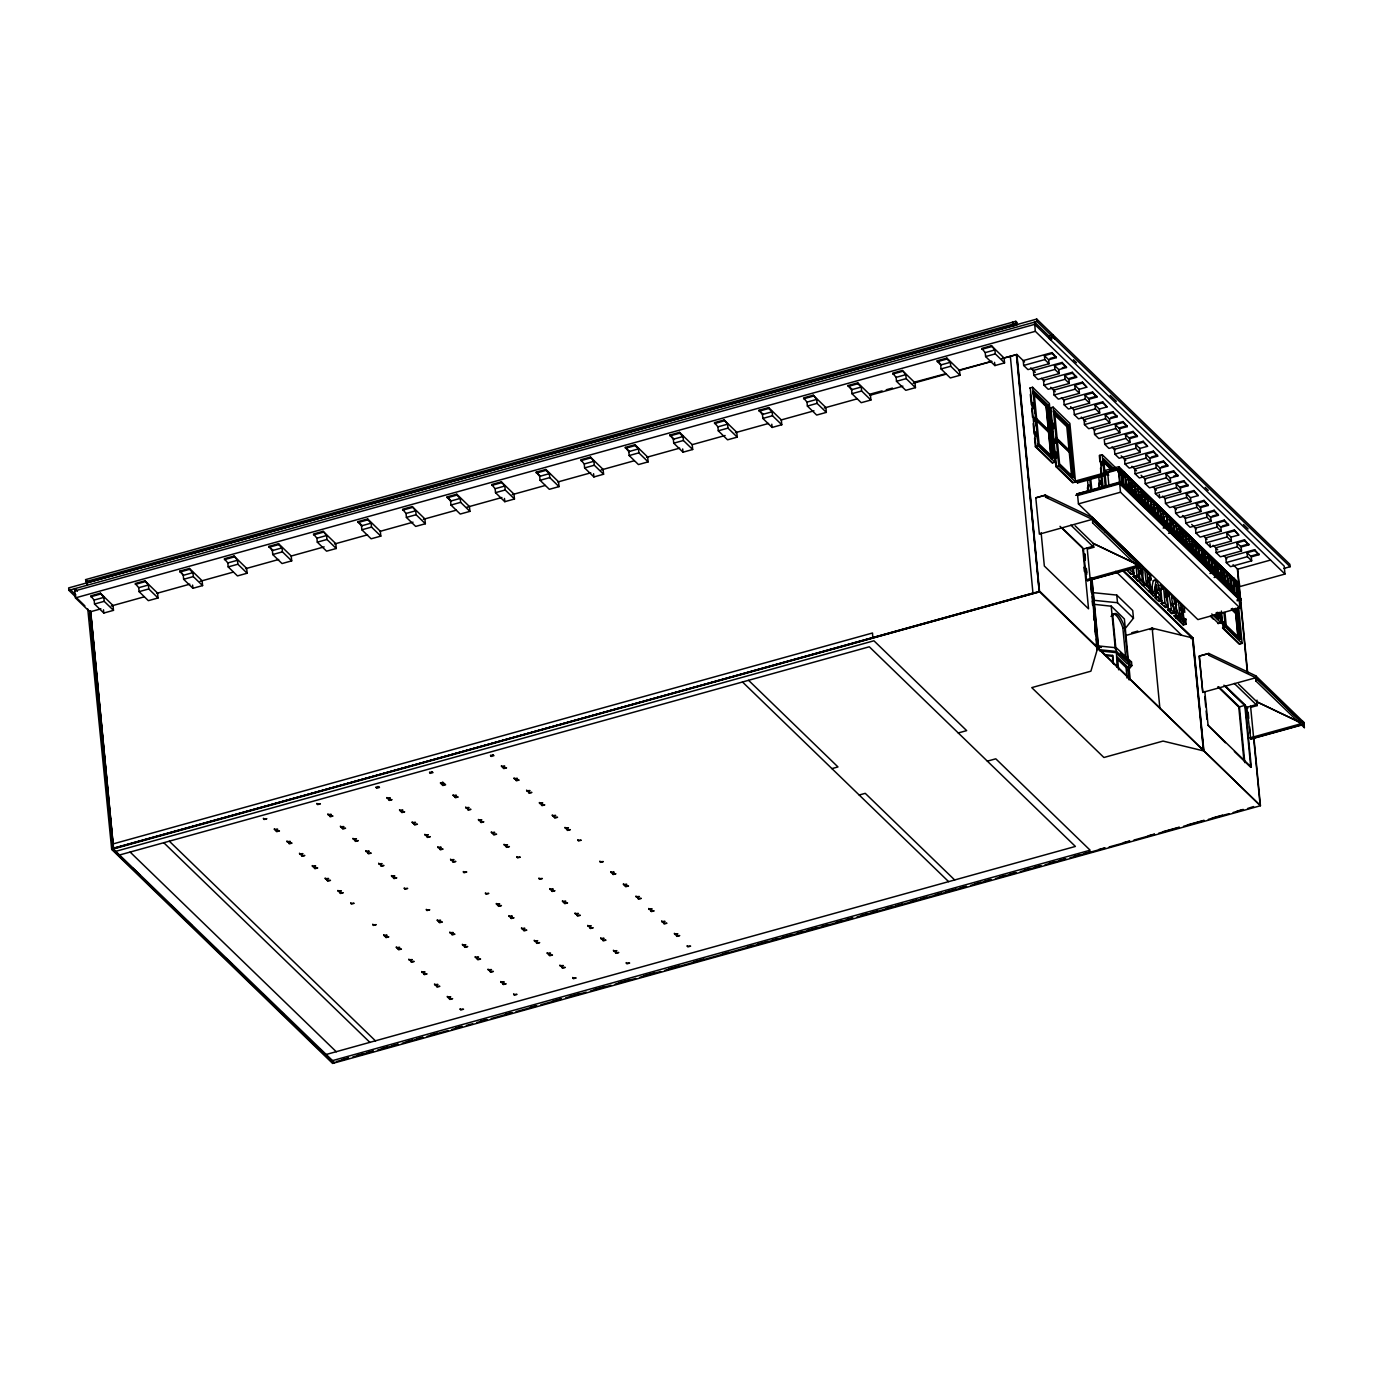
<?xml version="1.0" encoding="UTF-8"?>
<svg xmlns="http://www.w3.org/2000/svg" width="1373" height="1373" viewBox="0 0 1373 1373"><rect width="100%" height="100%" fill="white"/><g stroke="black" fill="none" stroke-linecap="round" stroke-linejoin="round"><path stroke-width="1.5" d="M1164.922 594.269L1165.763 597.101L1168.577 596.328L1168.148 591.866L1160.923 584.881L1158.125 585.653L1158.778 590.339L1161.575 589.549L1162.142 587.266L1163.652 588.382L1164.956 602.558L1161.198 603.588L1165.402 607.655L1168.217 606.883L1163.978 602.352M1149.167 588.107L1152.273 586.683L1152.41 591.574L1149.613 592.347L1142.885 585.43M1152.05 586.477C1151.02 593.222 1145.425 582.049 1147.777 579.904L1150.076 585.602L1147.262 586.374M1186.1 624.2L1176.507 614.898L1173.692 615.688L1183.303 624.99L1186.1 624.2L1185.74 619.103L1182.942 619.875L1182.719 621.42M1185.74 619.103C1184.71 625.848 1179.115 614.692 1181.466 612.53L1183.766 618.228L1180.952 619.017M1171.838 605.012L1171.873 603.125M1152.273 590.682L1152.719 594.835M1157.559 597.066C1164.922 611.483 1158.314 580.933 1156.169 579.955L1153.251 580.642L1150.608 593.325L1153.269 595.899L1156.083 595.127L1155.071 589.892L1157.92 592.638C1163.48 600.688 1148.446 593.651 1159.138 601.58L1161.936 600.79L1158.005 596.586M1105.093 531.952C1108.68 532.793 1099.327 525.258 1102.708 529.103M1127.405 490.418L1128.452 486.746L1125.757 482.833L1127.439 485.75L1126.392 489.44L1125.122 476.225L1122.702 476.912M1130.597 493.508L1131.644 489.818L1128.932 485.922L1130.614 488.839L1129.567 492.512L1128.297 479.314L1125.877 479.984M1136.947 499.669L1138.011 495.979L1135.299 492.083L1136.981 495.001L1135.934 498.674L1134.664 485.476L1132.244 486.145L1132.605 489.921M1140.139 502.758L1141.186 499.068L1138.492 495.155L1140.174 498.09L1139.127 501.763L1137.839 488.565L1135.42 489.234L1135.797 493.01M1146.506 508.92L1147.553 505.23L1144.842 501.334L1146.541 504.251L1145.477 507.924L1144.207 494.726L1141.787 495.396L1142.336 501.059M1149.682 511.992L1150.728 508.319L1148.034 504.406L1149.716 507.341L1148.669 511.013L1147.399 497.815L1144.979 498.485L1145.339 502.261M1152.874 515.081L1153.921 511.408L1151.209 507.495L1152.908 510.413L1151.844 514.103L1150.574 500.888L1148.154 501.574M1159.241 521.242L1160.288 517.57L1157.576 513.656L1159.275 516.574L1158.211 520.264L1156.941 507.066L1154.521 507.735L1154.882 511.511M1162.416 524.332L1163.463 520.659L1160.769 516.746L1162.45 519.663L1161.404 523.336L1160.134 510.138L1157.714 510.825L1158.726 511.803M1163.171 528.09C1167.925 528.107 1167.445 521.397 1163.944 519.835C1169.144 527.455 1161.541 530.544 1163.309 513.227L1160.889 513.897L1161.249 517.672M1168.783 530.493L1169.83 526.82L1167.136 522.907L1168.818 525.825L1167.771 529.515L1166.501 516.317L1164.064 516.986L1164.441 520.762M1168.526 533.273L1170.946 532.587L1171.821 530.905L1170.311 525.996L1172.92 529.257L1171.958 533.582M1175.151 536.654L1176.198 532.981L1173.486 529.068L1175.185 532.003L1174.138 535.676L1172.851 522.478L1170.431 523.147L1170.98 528.811M1178.326 539.743L1179.39 536.071L1176.678 532.158L1178.36 535.075L1177.313 538.765L1176.043 525.567L1173.623 526.237L1173.984 529.995M1187.885 548.994L1188.932 545.321L1186.221 541.408L1187.92 544.326L1186.856 548.016L1185.585 534.801L1183.166 535.487L1183.715 541.134M1191.06 552.083L1192.107 548.393L1189.413 544.497L1191.095 547.415L1190.048 551.088L1188.778 537.89L1186.358 538.559M1197.428 558.245L1198.475 554.555L1195.78 550.659L1197.462 553.576L1196.415 557.249L1195.145 544.051L1192.725 544.721L1193.257 550.384M1200.603 561.334L1201.667 557.644L1198.955 553.748L1200.637 556.666L1199.59 560.338L1198.32 547.141L1195.9 547.81M1206.97 567.495L1208.034 563.805L1205.322 559.909L1207.004 562.827L1205.957 566.5L1204.687 553.302L1202.267 553.971L1202.628 557.747M1210.162 570.567L1211.209 566.895L1208.497 562.981L1210.197 565.916L1209.132 569.589L1207.862 556.391L1205.443 557.06L1206.472 558.039L1208.892 557.369L1209.527 563.977M1209.905 573.348C1215.946 574.635 1211.673 564.234 1212.702 567.066C1216.375 568.302 1212.788 577.793 1213.028 570.361M1226.072 585.996L1227.119 582.306L1224.424 578.411L1226.106 581.328L1225.059 585.001L1223.789 571.803L1221.369 572.472L1221.901 578.136M1229.247 589.068L1230.311 585.396L1227.599 581.483L1229.281 584.4L1228.234 588.09L1226.964 574.892L1224.544 575.562L1224.905 579.337M1232.439 592.158L1233.486 588.468L1230.792 584.572L1232.473 587.49L1231.427 591.162L1230.157 577.964L1227.719 578.634M1125.74 627.89L1133.463 618.193L1132.725 610.539L1116.764 595.075L1092.513 592.587M1112.611 662.575L1112.645 655.419L1104.132 654.543M1117.107 667.364L1116.215 647.764L1098.314 645.928M1127.954 670.505L1131.85 665.63L1131.489 661.94L1116.215 647.764L1115.322 648.88L1111.203 606.077L1124.384 618.966L1130.271 680.116M1138.886 581.105C1140.809 580.693 1143.606 580.247 1141.186 573.519L1138.354 570.756L1140.259 579.784L1137.445 580.573L1133.24 576.506L1136.93 575.716L1136.209 566.774M1150.076 629.692L1152.17 628.148L1193.017 638.033L1203.898 750.962L1163.051 741.077L1103.909 757.501L1031.758 687.616L1090.9 671.191L1097.679 648.09L1091.089 579.612M1192.073 637.793L1191.026 638.582L1193.017 638.033L1123.749 570.945M1203.417 750.465L1192.468 638.188L1123.32 571.202M111.694 849.441L1039.584 591.797L1260.448 805.745L332.609 1063.423L111.694 849.441L87.769 608.977M89.64 610.642L113.324 848.977L334.171 1062.17L332.609 1063.423M1033.165 593.067L113.53 848.463L90.584 611.74M1017.256 322.706L1015.814 321.299L85.504 579.646L87.134 583.096L86.945 581.122M85.692 581.689L1016.003 323.324L1017.462 324.732L87.615 582.667M1283.909 568.439L1290.105 566.723L1289.882 564.32L1036.752 319.068L68.65 587.919L68.873 590.321L84.903 605.905M68.873 590.321L1036.975 321.471L1055.03 339.011M74.794 590.922L1034.676 324.354L1050.911 340.161M77.403 591.3L74.554 588.536L75.446 597.89L1035.345 331.322L1284.956 574.051L1239.544 586.666M100.349 593.187L90.669 595.882L94.153 600.07L94.531 604.017L103.799 613.044L113.478 610.35L113.015 605.51L100.349 593.187L103.833 597.392L104.211 601.34L113.478 610.35M144.903 580.813L135.223 583.508L138.707 587.695L139.085 591.643L148.353 600.67L158.032 597.976L157.569 593.136L144.903 580.813L148.387 585.018L148.765 588.966L158.032 597.976M179.777 571.134L189.457 568.439L202.123 580.762L202.586 585.602L192.907 588.296L183.639 579.286L183.261 575.321L179.777 571.134L182.592 573.863M234.011 556.065L224.331 558.76L227.815 562.947L228.193 566.912L237.46 575.922L247.14 573.227L246.677 568.388L234.011 556.065L237.495 560.27L237.872 564.217L247.14 573.227M268.885 546.385L278.565 543.691L291.23 556.014L291.694 560.87L282.014 563.548L272.746 554.538L272.369 550.573L268.885 546.385L273.107 550.487M323.118 531.317L313.439 534.011L316.923 538.199L317.3 542.163L326.568 551.174L336.248 548.496L335.784 543.639L323.118 531.317L326.602 535.521L326.98 539.469L336.248 548.496M357.993 521.637L367.672 518.943L380.338 531.265L380.802 536.122L371.122 538.8L361.854 529.789L361.477 525.842L357.993 521.637L362.215 525.739M412.226 506.586L402.546 509.263L406.03 513.468L406.408 517.415L415.676 526.425L425.355 523.748L424.892 518.891L412.226 506.586L415.71 510.773L416.088 514.721L425.355 523.748M447.1 496.889L456.78 494.211L469.446 506.517L469.909 511.374L460.23 514.051L450.962 505.041L450.584 501.094L447.1 496.889L451.322 500.991M501.334 481.837L491.654 484.515L495.138 488.719L495.516 492.667L504.783 501.694L514.463 499L514 494.143L501.334 481.837L504.818 486.025L505.195 489.972L514.463 499M536.208 472.14L545.888 469.463L558.554 481.769L559.017 486.626L549.337 489.32L540.07 480.293L539.692 476.345L536.208 472.14L540.43 476.259M590.441 457.089L580.762 459.766L584.246 463.971L584.623 467.918L593.891 476.946L603.571 474.251L603.107 469.412L590.441 457.089L593.925 461.277L594.303 465.241L603.571 474.251M625.316 447.392L634.995 444.715L647.661 457.037L648.125 461.877L638.445 464.572L629.177 455.544L628.8 451.597L625.316 447.392L629.538 451.511M669.87 435.035L679.549 432.341L692.215 444.663L692.679 449.503L682.999 452.198L673.731 443.17L673.354 439.223L669.87 435.035L674.092 439.137M724.103 419.966L714.423 422.661L717.907 426.849L718.285 430.796L727.553 439.823L737.232 437.129L736.769 432.289L724.103 419.966L727.587 424.171L727.965 428.119L737.232 437.129M758.977 410.287L768.657 407.592L781.323 419.915L781.786 424.755L772.107 427.449L762.839 418.422L762.461 414.474L758.977 410.287L763.199 414.389M813.211 395.218L803.531 397.913L807.015 402.1L807.393 406.065L816.66 415.075L826.34 412.381L825.877 407.541L813.211 395.218L816.695 399.423L817.072 403.37L826.34 412.381M848.085 385.538L857.765 382.844L870.431 395.167L870.894 400.024L861.214 402.701L851.947 393.691L851.569 389.726L848.085 385.538L852.307 389.64M902.318 370.47L892.639 373.164L896.123 377.352L896.5 381.316L905.768 390.327L915.448 387.649L914.984 382.792L902.318 370.47L905.802 374.675L906.18 378.622L915.448 387.649M937.193 360.79L946.872 358.096L959.538 370.418L960.002 375.275L950.322 377.953L941.054 368.942L940.677 364.978L937.193 360.79L941.415 364.892M991.426 345.721L981.746 348.416L985.23 352.621L985.608 356.568L994.876 365.578L1004.555 362.901L1004.092 358.044L991.426 345.721L994.91 349.926L995.288 353.874L1004.555 362.901M90.755 596.774L100.435 594.08M135.309 584.4L144.989 581.706M179.863 572.026L189.543 569.332L192.941 572.644L193.318 576.591L202.586 585.602M224.417 559.652L234.097 556.957M268.971 547.278L278.65 544.6L282.049 547.896L282.426 551.843L291.694 560.87M313.525 534.904L323.204 532.226M358.078 522.529L367.758 519.852L371.156 523.147L371.534 527.095L380.802 536.122M402.632 510.155L412.312 507.478M447.186 497.781L456.866 495.104L460.264 498.399L460.641 502.346L469.909 511.374M491.74 485.407L501.42 482.73M536.294 473.05L545.973 470.355L549.372 473.651L549.749 477.615L559.017 486.626M580.848 460.676L590.527 457.981M625.401 448.302L635.081 445.607L638.479 448.902L638.857 452.867L648.125 461.877M669.955 435.928L679.635 433.233L683.033 436.528L683.411 440.493L692.679 449.503M714.509 423.553L724.189 420.859M759.063 411.179L768.743 408.485L772.141 411.797L772.518 415.744L781.786 424.755M803.617 398.805L813.297 396.111M848.171 386.431L857.85 383.736L861.249 387.049L861.626 390.996L870.894 400.024M892.725 374.057L902.404 371.379M937.278 361.683L946.958 359.005L950.356 362.3L950.734 366.248L960.002 375.275M981.832 349.308L991.512 346.631M94.153 600.07L103.833 597.392M138.707 587.695L148.387 585.018M183.261 575.321L192.941 572.644M227.815 562.947L237.495 560.27M272.369 550.573L282.049 547.896M316.923 538.199L326.602 535.521M361.477 525.842L371.156 523.147M406.03 513.468L415.71 510.773M450.584 501.094L460.264 498.399M495.138 488.719L504.818 486.025M539.692 476.345L549.372 473.651M584.246 463.971L593.925 461.277M628.8 451.597L638.479 448.902M673.354 439.223L683.033 436.528M717.907 426.849L727.587 424.171M762.461 414.474L772.141 411.797M807.015 402.1L816.695 399.423M851.569 389.726L861.249 387.049M896.123 377.352L905.802 374.675M940.677 364.978L950.356 362.3M985.23 352.621L994.91 349.926M1035.345 331.322L1034.453 321.969L1048.886 336.007L1052.988 334.858M1053.211 337.26L1049.109 338.41L1048.886 336.007L1051.941 338.977M94.531 604.017L104.211 601.34M139.085 591.643L148.765 588.966M183.639 579.286L193.318 576.591M228.193 566.912L237.872 564.217M272.746 554.538L282.426 551.843M317.3 542.163L326.98 539.469M361.854 529.789L371.534 527.095M406.408 517.415L416.088 514.721M450.962 505.041L460.641 502.346M495.516 492.667L505.195 489.972M540.07 480.293L549.749 477.615M584.623 467.918L594.303 465.241M629.177 455.544L638.857 452.867M673.731 443.17L683.411 440.493M718.285 430.796L727.965 428.119M762.839 418.422L772.518 415.744M807.393 406.065L817.072 403.37M851.947 393.691L861.626 390.996M896.5 381.316L906.18 378.622M941.054 368.942L950.734 366.248M985.608 356.568L995.288 353.874M100.915 608.857L89.897 611.929L75.446 597.89M111.247 605.991L144.319 596.809M156.728 593.359L189.8 584.177M200.132 581.311L233.204 572.129M245.595 568.679L278.668 559.498M291.076 556.065L324.148 546.883M334.48 544L367.552 534.818M379.943 531.385L413.016 522.186M423.347 519.32L456.42 510.138M466.751 507.272L501.9 497.507M512.232 494.64L545.304 485.458M557.695 482.009L590.768 472.827M601.099 469.961L634.172 460.779M646.58 457.329L679.652 448.147M692.043 444.698L725.116 435.516M735.447 432.649L768.52 423.468M780.928 420.018L813.983 410.836M824.332 407.97L857.387 398.788M869.796 395.338L902.868 386.156M913.199 383.29L946.272 374.108M958.663 370.659L991.735 361.477M1002.084 358.61L1016.93 354.491L1024.584 361.94M1056.369 357.632L1052.044 352.604L1023.211 360.601L1023.674 365.458L1027.931 369.594L1049.041 363.725L1048.663 359.777L1044.407 355.641L1052.13 353.496L1056.369 357.632L1048.663 359.777M1023.674 365.458L1044.784 359.589L1049.041 363.725M1050.122 358.456L1056.283 356.74M1066.512 367.483L1062.17 362.455L1033.354 370.453L1033.818 375.31L1038.057 379.446L1059.167 373.576L1058.789 369.629L1054.533 365.493L1062.256 363.347L1066.512 367.483L1058.789 369.629M1033.818 375.31L1054.91 369.44L1059.167 373.576M1062.307 367.741L1066.426 366.591M1076.638 377.335L1072.296 372.306L1043.48 380.304L1043.943 385.161L1048.2 389.297L1069.292 383.445L1068.915 379.48L1064.659 375.344L1072.382 373.199L1076.638 377.335L1068.915 379.48M1029.733 388.078L1032.616 387.272L1049.367 403.508L1055.013 462.152L1052.13 462.941L1035.379 446.723L1034.573 438.33M1043.943 385.161L1065.036 379.308L1069.292 383.445M1068.314 378.725L1076.552 376.442M1033.989 391.322L1039.069 443.96L1053.64 458.084L1048.577 405.447L1033.989 391.322L1032.719 391.683L1047.307 405.807L1052.37 458.445L1040.717 447.135M1086.764 387.186L1082.439 382.157L1053.606 390.172L1054.069 395.012L1058.326 399.148L1079.418 393.296L1079.041 389.331L1074.802 385.195L1082.525 383.05L1086.764 387.186L1079.041 389.331M1054.069 395.012L1075.179 389.16L1079.418 393.296M1096.907 397.054L1092.565 392.009L1063.732 400.024L1064.195 404.863L1068.451 409L1089.561 403.147L1089.184 399.2L1084.927 395.064L1092.651 392.918L1096.907 397.054L1089.184 399.2M1033.114 393.382L1046.243 406.099L1048.577 405.447M1033.371 394.24L1046.072 406.528L1047.136 406.236L1033.028 392.575M1050.791 407.781L1056.438 466.425L1073.188 482.661L1075.522 482.009L1069.876 423.365L1053.125 407.129L1050.242 407.935L1050.637 412.123M1064.195 404.863L1085.305 399.011L1089.561 403.147M1088.583 398.445L1096.821 396.145M1054.498 411.179L1059.561 463.834L1074.149 477.958L1069.086 425.304L1054.498 411.179L1053.228 411.54L1067.816 425.664L1072.673 476.191M1107.033 406.906L1102.691 401.877L1073.875 409.875L1074.338 414.715L1078.577 418.851L1099.687 412.998L1099.31 409.051L1095.053 404.915L1102.776 402.77L1107.033 406.906L1099.31 409.051M1074.338 414.715L1095.431 408.862L1099.687 412.998M1117.159 416.757L1112.834 411.728L1084.001 419.726L1084.464 424.583L1088.72 428.719L1109.813 422.85L1109.435 418.902L1105.196 414.766L1112.919 412.621L1117.159 416.757L1109.435 418.902M1053.623 413.256L1066.735 425.956L1069.086 425.304M1056.283 439.085L1068.966 451.391L1070.048 451.082L1067.628 426.093L1066.564 426.385L1053.88 414.097M1035.843 419.881L1048.526 432.186L1049.607 431.877L1035.499 418.216M1084.464 424.583L1105.574 418.714L1109.813 422.85M1110.894 417.581L1117.073 415.865M1127.302 426.608L1122.96 421.58L1094.127 429.577L1094.59 434.434L1098.846 438.571L1119.956 432.701L1119.579 428.754L1115.322 424.617L1123.045 422.472L1127.302 426.608L1119.579 428.754M1035.379 446.723L1038.263 445.916L1055.013 462.152M1094.59 434.434L1115.7 428.565L1119.956 432.701M1118.978 427.998L1127.216 425.716M1137.428 436.46L1133.085 431.431L1104.27 439.429L1104.733 444.286L1108.972 448.422L1130.082 442.552L1129.704 438.605L1125.448 434.469L1133.171 432.323L1137.428 436.46L1129.704 438.605M1059.887 465.104L1072.57 477.409L1070.099 451.734L1069.035 452.043L1056.352 439.738M1050.997 457.844L1052.078 457.552L1037.971 443.891M1104.733 444.286L1125.826 438.416L1130.082 442.552M1129.104 437.85L1137.342 435.567M1147.553 446.311L1143.211 441.282L1114.395 449.28L1114.859 454.137L1119.115 458.273L1140.208 452.421L1139.83 448.456L1135.591 444.32L1143.297 442.175L1147.553 446.311L1139.83 448.456M1055.082 458.204L1055.888 466.58L1058.772 465.773L1075.522 482.009M1117.45 469.446L1102.21 454.686L1099.327 455.493L1099.927 461.774M1114.859 454.137L1135.969 448.284L1140.208 452.421M1157.679 456.162L1153.354 451.133L1124.521 459.148L1124.985 463.988L1129.241 468.124L1150.351 462.272L1149.973 458.307L1145.717 454.171L1153.44 452.026L1157.679 456.162L1149.973 458.307M1124.985 463.988L1146.095 458.136L1150.351 462.272M1151.432 456.986L1157.593 455.27M1124.847 474.389L1124.641 472.295L1118.841 466.666L1105.625 470.338L1105.814 472.432L1108.715 475.247M1109.23 470.047L1116.352 468.056M1105.814 472.432L1119.046 468.759L1232.988 579.011M1076.363 480.756L1106.484 472.398L1107.651 474.56L1077.548 482.918L1076.363 480.756L1077.548 482.918M1123.011 474.2L1118.326 469.652L1107.651 472.621L1108.921 485.819M1076.483 481.889L1106.587 473.531M1117.673 471.814L1119.012 471.454L1122.565 474.904L1123.612 485.596L1121.226 483.296M1167.822 466.031L1163.48 460.985L1134.664 469L1135.128 473.839L1139.367 477.976L1160.477 472.123L1160.099 468.159L1155.843 464.04L1163.566 461.894L1167.822 466.031L1160.099 468.159M1087.536 580.813L1140.62 566.071L1092.376 519.337L1039.378 534.166L1035.791 497.764L1045.334 495.104L1092.359 517.518L1140.603 564.252L1141.083 572.438L1138.251 569.692L1137.942 566.586M1035.877 497.85L1045.437 495.207L1047.977 497.661M1118.858 472.964L1121.226 475.264L1122.565 474.904M1135.128 473.839L1156.22 467.987L1160.477 472.123M1161.558 466.837L1167.736 465.121M1239.132 599.52L1119.699 483.811L1077.633 495.499L1076.93 493.954L1120.368 481.889L1241.02 598.765L1241.106 599.726L1237.159 600.825M1076.93 493.954L1119.596 482.85L1239.064 598.559M1075.66 495.293L1120.454 482.85L1241.106 599.726M1090.986 491.414C1090.557 477.272 1083.314 491.74 1090.986 491.414L1089.716 478.216L1090.78 479.246L1091.861 490.556M1102.21 488.307C1101.781 474.166 1094.538 488.616 1102.21 488.307L1100.94 475.109L1102.004 476.139M1129.069 483.073L1131.489 482.404L1132.502 483.382C1130.734 503.222 1139.367 495.499 1132.124 488.994C1137.307 496.631 1129.704 499.721 1131.489 482.404M1177.948 475.882L1173.606 470.836L1144.79 478.851L1145.254 483.691L1149.51 487.827L1170.603 481.974L1170.225 478.027L1165.969 473.891L1173.692 471.746L1177.948 475.882L1170.225 478.027M1130.082 484.051L1132.502 483.382M1145.254 483.691L1166.346 477.838L1170.603 481.974M1173.743 476.122L1177.862 474.972M1078.44 503.891L1120.505 492.221L1239.939 607.913L1197.891 619.601L1078.44 503.891L1077.53 494.537M1138.612 492.323L1141.032 491.654L1142.044 492.632C1140.294 512.472 1148.926 504.749 1141.667 498.245C1146.867 505.882 1139.247 508.971 1141.032 491.654M1188.074 485.733L1183.749 480.704L1154.916 488.702L1155.38 493.559L1159.636 497.695L1180.729 491.826L1180.368 487.878L1176.112 483.742L1183.835 481.597L1188.074 485.733L1180.368 487.878M1142.817 496.391L1145.236 495.722L1145.871 502.312M1155.38 493.559L1176.489 487.69L1180.729 491.826M1179.767 487.123L1187.988 484.841M1198.217 495.584L1193.875 490.556L1165.059 498.553L1165.505 503.41L1169.762 507.547L1190.872 501.677L1190.494 497.73L1186.238 493.594L1193.961 491.448L1198.217 495.584L1190.494 497.73M1153.766 503.977L1155.036 517.175L1156.083 513.502L1154.401 510.584L1157.096 514.48L1156.049 518.17L1153.766 503.977L1151.346 504.646L1151.878 510.31M1092.359 517.518L1092.685 522.632M1165.505 503.41L1186.615 497.541L1190.872 501.677M1158.606 514.652L1157.971 508.044L1155.534 508.714L1154.521 507.735M1208.343 505.436L1204.001 500.407L1175.185 508.405L1175.648 513.262L1179.905 517.398L1200.997 511.528L1200.62 507.581L1196.364 503.445L1204.087 501.299L1208.343 505.436L1200.62 507.581M1175.648 513.262L1196.741 507.392L1200.997 511.528M1200.019 506.826L1208.257 504.543M1167.256 520.058L1169.676 519.389L1170.688 520.384L1171.323 526.975M1218.469 515.287L1214.144 510.258L1185.311 518.256L1185.774 523.113L1190.031 527.249L1211.123 521.38L1210.746 517.432L1206.507 513.296L1214.23 511.151L1218.469 515.287L1210.746 517.432M1060.025 526.322L1083.417 548.977L1092.788 546.368M1088.12 548.857L1093.749 547.295L1093.371 543.451L1136.844 564.286M1185.774 523.113L1206.884 517.261L1211.123 521.38M1212.205 516.111L1218.383 514.394M1176.798 529.309L1179.218 528.639L1180.248 529.635C1178.48 549.475 1187.113 541.734 1179.853 535.247C1185.053 542.884 1177.45 545.973 1179.218 528.639M1179.991 532.398L1182.41 531.729L1183.423 532.707C1181.672 552.547 1190.288 544.824 1183.045 538.319C1188.246 545.956 1180.626 549.046 1182.41 531.729M1228.612 525.138L1224.27 520.11L1195.437 528.124L1195.9 532.964L1200.156 537.1L1221.266 531.248L1220.889 527.283L1216.632 523.147L1224.356 521.002L1228.612 525.138L1220.889 527.283M1181.003 533.376L1183.423 532.707M1195.9 532.964L1217.01 527.112L1221.266 531.248M1222.348 525.962L1228.526 524.246M1189.533 541.649L1191.953 540.979L1192.965 541.957C1191.215 561.797 1199.848 554.074 1192.588 547.57C1197.788 555.207 1190.185 558.296 1191.953 540.979M1238.738 535.007L1234.396 529.961L1205.58 537.976L1206.043 542.816L1210.282 546.952L1231.392 541.099L1231.015 537.135L1226.758 533.016L1234.481 530.87L1238.738 535.007L1231.015 537.135M113.101 843.914L872.524 633.004L872.73 637.329M1193.738 545.716L1196.158 545.047L1196.793 551.637M1206.043 542.816L1227.136 536.963L1231.392 541.099M1083.417 548.977L1086.369 579.681L1139.453 564.938L1139.436 563.119M1138.148 566.483L1087.313 580.607L1086.369 579.681M1126.838 570.293L1129.653 569.52L1133.858 573.588L1131.043 574.36L1126.838 570.293L1127.696 568.576M1199.075 550.899L1201.495 550.23L1202.525 551.208C1202.542 551.191 1206.85 570.55 1203.469 561.111M1248.864 544.858L1244.522 539.812L1215.706 547.827L1216.169 552.667L1220.425 556.803L1241.518 550.951L1241.141 547.003L1236.901 542.867L1244.607 540.722L1248.864 544.858L1241.141 547.003M1140.723 569.435L1092.479 522.701M1141.117 569.606L1143.932 568.817L1144.842 570.018L1146.421 584.589L1145.477 584.847L1152.41 591.574M118.679 855.242L869.298 646.786L1075.402 846.437L324.783 1054.876M1129.842 572.095L1130.992 573.914L1133.858 573.588M1141.186 573.519L1138.371 574.292L1138.715 577.69M1216.169 552.667L1237.279 546.814L1241.518 550.951M1240.54 546.248L1248.778 543.948M377.97 786.437L379.463 787.45L376.734 788.205L376.03 786.986M431.5 771.575L432.993 772.587L430.264 773.342L429.56 772.124M492.444 754.652L493.937 755.648L491.208 756.42L490.504 755.184M1133.24 576.506L1136.055 575.716L1140.259 579.784M263.479 818.857L266.86 818.72L264.114 819.475L263.41 818.257M316.991 803.994L320.372 803.857L317.644 804.612L316.94 803.394M376.099 787.587L378.828 786.815M429.612 772.724L432.358 771.952M490.573 755.785L493.302 755.03M1212.702 567.066L1212.067 560.459L1211.055 559.463L1208.635 560.15L1209.647 561.128M1138.011 581.122L1140.826 580.333L1145.013 584.4L1142.199 585.173L1137.977 580.676M1259.007 554.709L1254.665 549.681L1225.832 557.678L1226.295 562.535L1230.551 566.671L1251.661 560.802L1251.284 556.854L1247.027 552.718L1254.75 550.573L1259.007 554.709L1251.284 556.854M1148.051 580.316L1151.072 579.749L1148.274 580.539M1214.23 562.552C1215.723 585.567 1217.731 572.695 1215.259 563.548L1214.23 562.552L1211.81 563.222L1212.17 566.998M1153.371 580.745L1156.169 579.955L1154.23 591.42L1150.557 592.861M1141.014 582.907L1142.164 584.726L1145.013 584.4M1142.662 585.619L1145.477 584.847M1226.295 562.535L1247.405 556.666L1251.661 560.802M1250.683 556.099L1258.921 553.817M1217.422 565.642L1218.692 578.84L1219.739 575.15L1218.057 572.232L1220.751 576.145L1219.705 579.818L1217.422 565.642L1215.002 566.311L1215.362 570.087M1147.039 586.168L1149.853 585.379M442.381 782.129L443.891 783.125L441.145 783.897L440.458 782.661M274.36 829.412L277.741 829.275L275.012 830.03L274.308 828.811M327.89 814.549L331.271 814.412L328.525 815.167L327.838 813.949M386.98 798.142L390.361 797.988L387.632 798.76L386.929 797.524M440.51 783.262L443.239 782.507M501.454 766.34L504.835 766.203L502.106 766.958L501.402 765.739M1149.235 587.249L1152.273 586.683M444.08 783.777L445.59 784.772L442.844 785.528L442.157 784.309M276.059 831.06L279.44 830.922L276.711 831.678L276.007 830.459M329.589 816.197L332.97 816.043L330.224 816.815L329.537 815.579M388.679 799.773L392.06 799.635L389.331 800.408L388.628 799.172M442.209 784.91L444.938 784.155M503.153 767.988L506.534 767.85L503.805 768.605L503.102 767.387M1218.177 569.4L1220.597 568.714L1221.627 569.709C1219.859 589.549 1228.492 581.826 1221.232 575.321C1226.432 582.959 1218.829 586.048 1220.597 568.714M1163.652 588.382L1160.854 589.154L1162.09 603.588L1161.163 603.142M1158.555 590.115L1161.575 589.549M1150.608 593.325L1153.406 592.535L1156.083 595.127M1270.523 560.064L1237.399 569.263L1247.216 671.225M1157.92 592.638L1155.105 593.428L1155.997 597.89L1155.208 597.358M1214.11 577.415C1221.181 578.222 1214.865 567.066 1216.015 570.293M1156.049 594.681L1153.269 595.899M1155.242 597.821L1158.057 597.032M1165.557 596.895L1168.577 596.328M286.957 841.598L290.338 841.46L287.592 842.233L286.906 840.997M340.487 826.735L343.868 826.597L341.122 827.37L340.418 826.134M399.577 810.327L402.958 810.19L400.212 810.945L399.526 809.727M453.107 795.465L456.471 795.327L453.742 796.083L453.039 794.864M514.051 778.542L517.432 778.405L514.686 779.16L514 777.942M1230.036 580.985L1233.812 579.921L1239.613 585.55L1239.407 583.474L1233.606 577.844L1233.812 579.921M288.656 843.245L292.037 843.108L289.291 843.88L288.605 842.644M342.186 828.382L345.567 828.245L342.821 829L342.117 827.782M401.276 811.975L404.657 811.838L401.911 812.593L401.225 811.374M454.806 797.112L458.17 796.975L455.441 797.73L454.738 796.512M515.75 780.19L519.131 780.053L516.385 780.808L515.699 779.589M1110.98 616.391L1112.748 615.893A18.467 5.938 74.5 0 1 1124.607 627.375L1127.748 659.967L1120.334 652.793M1161.198 603.588L1164.012 602.798M1179.905 610.161L1182.702 609.389L1182.393 612.101L1181.381 611.62L1180.729 604.909L1184.762 612.392L1184.298 607.518L1177.571 600.996L1174.773 601.786L1177.622 601.46L1178.703 603.056L1179.922 617.575L1175.254 606.626L1176.678 605.047L1175.374 599.778L1168.801 592.501L1171.306 608.771L1167.582 609.766L1171.684 613.748L1174.499 612.959L1172.662 604.377L1176.507 614.898M1233.623 584.143L1235.992 586.443L1237.348 586.065L1238.377 596.774L1234.808 593.325L1233.778 582.615L1237.348 586.065M1164.218 605.373C1171.135 611.912 1164.613 592.999 1165.574 590.236L1168.354 596.122M1167.582 609.766L1170.397 608.977L1174.499 612.959M1233.469 593.702L1234.808 593.325M299.554 853.8L302.935 853.663L300.189 854.418L299.486 853.199M353.067 838.937L356.448 838.8L353.719 839.555L353.015 838.337M412.175 822.53L415.538 822.393L412.81 823.148L412.106 821.929M465.687 807.667L469.068 807.53L466.339 808.285L465.636 807.067M526.648 790.745L530.012 790.591L527.283 791.363L526.58 790.127M1180.128 610.384L1182.925 609.612L1183.766 618.228M1170.534 611.534L1171.65 613.285L1174.464 612.512M301.442 855.636L304.823 855.499L302.077 856.254L301.373 855.036M354.955 840.774L358.336 840.619L355.607 841.392L354.903 840.156M414.062 824.349L417.426 824.212L414.697 824.984L413.994 823.749M467.575 809.486L470.956 809.349L468.227 810.104L467.524 808.886M528.536 792.564L531.9 792.427L529.171 793.182L528.468 791.964M1113.125 614.074A18.467 5.938 74.5 0 1 1122.839 627.873L1124.607 627.375M1237.073 599.847L1241.02 598.765M1176.18 617.678C1182.187 615.207 1176.438 620.287 1175.58 616.717M1179.115 617.026L1176.884 618.313L1177.21 616.546M1176.215 618.125L1179.029 617.352M1131.678 632.781L1137.788 631.082M1125.654 635.51L1152.17 628.148L1153.646 629.572M1182.942 619.875L1185.963 619.309M312.323 866.174L315.704 866.037L312.975 866.809L312.272 865.574M365.853 851.311L369.234 851.174L366.488 851.947L365.802 850.711M424.944 834.904L428.325 834.767L425.596 835.522L424.892 834.303M478.473 820.041L481.854 819.904L479.108 820.659L478.422 819.441M539.417 803.119L542.798 802.982L540.07 803.737L539.366 802.519M314.314 868.096L317.695 867.959L314.949 868.731L314.263 867.496M367.844 853.234L371.225 853.096L368.479 853.852L367.775 852.633M426.934 836.826L430.315 836.689L427.569 837.444L426.866 836.226M480.464 821.964L483.828 821.826L481.099 822.581L480.396 821.363M541.408 805.041L544.789 804.904L542.043 805.659L541.34 804.441M1231.341 608.668L1235.58 612.753L1236.644 612.461L1236.249 608.29L1239.476 639.681L1224.905 625.556L1226.175 625.196L1240.746 639.32L1237.708 607.741M1216.856 618.502L1217.937 618.193L1217.37 612.272M1231.409 609.32L1235.631 613.422L1236.713 613.113L1239.184 638.788L1225.076 625.127M1217.988 623.599L1220.872 622.81L1219.876 612.324M1242.119 643.388L1225.368 627.152L1222.485 627.959L1239.235 644.177L1242.119 643.388L1238.703 607.776M325.212 878.651L328.593 878.514L325.847 879.269L325.144 878.051M378.725 863.789L382.106 863.651L379.377 864.406L378.673 863.188M437.833 847.381L441.196 847.244L438.468 847.999L437.764 846.781M491.345 832.519L494.726 832.381L491.997 833.136L491.294 831.918M552.306 815.596L555.67 815.442L552.941 816.214L552.238 814.978M327.1 880.488L330.481 880.35L327.735 881.106L327.031 879.887M380.613 865.625L383.994 865.488L381.265 866.243L380.561 865.024M439.72 849.201L443.084 849.063L440.355 849.836L439.652 848.6M493.233 834.338L496.614 834.2L493.885 834.973L493.182 833.737M554.194 817.416L557.558 817.278L554.829 818.033L554.126 816.815M1117.262 659.04L1126.066 667.57L1127.714 667.124L1128.932 679.789M337.981 891.043L341.362 890.888L338.633 891.661L337.93 890.425M391.511 876.163L394.892 876.025L392.146 876.798L391.459 875.562M450.601 859.755L453.982 859.618L451.254 860.373L450.55 859.155M504.131 844.893L507.512 844.755L504.766 845.511L504.08 844.292M565.075 827.97L568.456 827.833L565.727 828.588L565.024 827.37M339.869 892.862L343.25 892.725L340.521 893.48L339.817 892.261M393.399 877.999L396.78 877.862L394.034 878.617L393.347 877.398M452.489 861.592L455.87 861.455L453.141 862.21L452.438 860.991M506.019 846.729L509.4 846.592L506.654 847.347L505.968 846.128M566.963 829.79L570.344 829.652L567.615 830.425L566.912 829.189M1208.858 655.316L1208.841 653.497L1199.298 656.14L1202.799 692.473L1199.213 656.054L1208.755 653.411L1255.78 675.808L1304.024 722.541L1304.35 727.656L1303.818 724.429L1255.574 677.696L1255.9 680.991L1304.35 727.656M958.251 732.959L966.678 730.625L873.932 640.779L114.886 851.569L333.382 1063.2M831.935 768.623L837.976 766.941L748.56 680.322M350.767 903.417L354.148 903.28L351.402 904.035L350.716 902.816M404.297 888.554L407.678 888.417L404.932 889.172L404.228 887.953M463.387 872.147L466.769 871.992L464.023 872.765L463.336 871.529M516.917 857.284L520.298 857.13L517.552 857.902L516.849 856.666M577.861 840.345L581.242 840.207L578.496 840.962L577.81 839.744M1202.714 692.37L1255.883 677.73L1303.818 724.429M372.838 924.801L376.219 924.664L373.49 925.419L372.787 924.201M426.368 909.939L429.749 909.801L427.02 910.556L426.317 909.338M485.458 893.531L488.839 893.394L486.111 894.149L485.407 892.931M538.988 878.669L542.369 878.514L539.623 879.286L538.937 878.051M599.932 861.729L603.313 861.592L600.585 862.347L599.881 861.128M1255.9 680.991L1255.78 675.808M859.189 795.018L865.247 793.337L954.664 879.956M987.359 761.157L995.785 758.806L1090.145 850.213L331.116 1061.003M383.736 935.356L387.117 935.219L384.389 935.974L383.685 934.756M437.266 920.494L440.647 920.339L437.901 921.111L437.215 919.876M496.357 904.069L499.738 903.932L496.992 904.704L496.305 903.468M549.886 889.206L553.268 889.069L550.522 889.824L549.818 888.606M610.831 872.284L614.212 872.147L611.466 872.902L610.779 871.683M385.435 937.004L388.816 936.849L386.07 937.622L385.384 936.386M438.965 922.124L442.346 921.987L439.6 922.759L438.897 921.523M498.056 905.717L501.437 905.579L498.691 906.334L498.004 905.116M551.586 890.854L554.967 890.717L552.221 891.472L551.517 890.253M612.53 873.932L615.911 873.794L613.165 874.55L612.478 873.331M1217.885 686.843L1238.772 707.061L1245.345 705.241L1251.318 767.198L1208.068 725.304L1204.808 691.494M1256.209 704.658L1246.821 707.267L1250.734 738.897L1301.57 724.79M1251.541 707.146L1257.17 705.585L1256.793 701.757L1300.265 722.576M396.334 947.542L399.715 947.404L396.969 948.177L396.265 946.941M449.863 932.679L453.227 932.542L450.498 933.297L449.795 932.078M508.954 916.272L512.335 916.134L509.589 916.889L508.885 915.671M562.467 901.409L565.848 901.272L563.119 902.027L562.415 900.808M623.428 884.487L626.809 884.349L624.063 885.104L623.359 883.886M398.033 949.189L401.414 949.052L398.668 949.807L397.964 948.589M451.563 934.327L454.926 934.189L452.198 934.944L451.494 933.726M510.653 917.919L514.034 917.782L511.288 918.537L510.584 917.318M564.166 903.056L567.547 902.919L564.818 903.674L564.114 902.456M625.127 886.134L628.508 885.997L625.762 886.752L625.058 885.534M1208.068 725.304L1225.42 742.793M408.931 959.744L412.295 959.607L409.566 960.362L408.862 959.143M462.444 944.881L465.825 944.744L463.096 945.499L462.392 944.281M521.534 928.474L524.915 928.337L522.186 929.092L521.483 927.873M575.064 913.611L578.445 913.474L575.699 914.229L575.012 913.011M636.008 896.672L639.389 896.535L636.66 897.307L635.956 896.071M410.819 961.581L414.183 961.426L411.454 962.198L410.75 960.963M464.331 946.718L467.712 946.563L464.984 947.336L464.28 946.1M523.422 930.293L526.803 930.156L524.074 930.911L523.37 929.693M576.952 915.431L580.333 915.293L577.587 916.048L576.9 914.83M637.896 898.508L641.277 898.371L638.548 899.126L637.844 897.908M1249.79 737.97L1300.609 723.863M1302.651 723.296L1302.857 721.409M1250.957 739.103L1301.793 724.995M421.7 972.118L425.081 971.981L422.352 972.753L421.648 971.518M475.23 957.256L478.611 957.118L475.865 957.873L475.178 956.655M534.32 940.848L537.701 940.711L534.955 941.466L534.269 940.248M587.85 925.986L591.231 925.848L588.485 926.603L587.781 925.385M648.794 909.063L652.175 908.926L649.429 909.681L648.743 908.463M423.691 974.041L427.072 973.903L424.326 974.658L423.622 973.44M477.203 959.178L480.584 959.04L477.855 959.796L477.152 958.577M536.311 942.77L539.675 942.633L536.946 943.388L536.242 942.17M589.824 927.908L593.205 927.77L590.476 928.526L589.772 927.307M650.785 910.986L654.149 910.848L651.42 911.603L650.716 910.385M434.572 984.595L437.953 984.458L435.224 985.213L434.52 983.995M488.101 969.733L491.483 969.595L488.754 970.351L488.05 969.132M547.192 953.325L550.573 953.188L547.844 953.943L547.141 952.725M600.722 938.463L604.103 938.325L601.357 939.081L600.67 937.862M661.666 921.523L665.047 921.386L662.318 922.158L661.614 920.923M436.46 986.432L439.841 986.295L437.112 987.05L436.408 985.831M489.989 971.569L493.37 971.415L490.642 972.187L489.938 970.951M549.08 955.145L552.461 955.007L549.732 955.78L549.028 954.544M602.61 940.282L605.991 940.145L603.245 940.9L602.558 939.681M663.554 923.36L666.935 923.222L664.206 923.978L663.502 922.759M447.358 996.97L450.739 996.832L448.01 997.605L447.306 996.369M500.888 982.107L504.269 981.97L501.523 982.725L500.836 981.506M559.978 965.7L563.359 965.562L560.613 966.317L559.927 965.099M613.508 950.837L616.889 950.7L614.143 951.455L613.439 950.236M674.452 933.915L677.833 933.777L675.087 934.532L674.4 933.314M449.246 998.806L452.627 998.669L449.898 999.424L449.194 998.205M502.775 983.943L506.156 983.806L503.41 984.561L502.724 983.343M561.866 967.536L565.247 967.399L562.501 968.154L561.814 966.935M615.396 952.673L618.777 952.519L616.031 953.291L615.327 952.055M676.34 935.734L679.721 935.597L676.975 936.369L676.288 935.133M460.144 1009.361L463.525 1009.224L460.779 1009.979L460.075 1008.76M513.674 994.498L517.037 994.361L514.309 995.116L513.605 993.898M572.764 978.074L576.145 977.936L573.399 978.709L572.695 977.473M626.277 963.211L629.658 963.074L626.929 963.846L626.225 962.61M687.238 946.289L690.619 946.151L687.873 946.907L687.169 945.688M342.186 1059.647L348.399 1057.914M356.654 1055.631L362.867 1053.898M366.986 1052.748L373.199 1051.032M381.454 1048.732L387.667 1047.015M391.786 1045.866L397.998 1044.149M406.254 1041.85L412.449 1040.133M416.585 1038.983L422.798 1037.267M431.053 1034.967L437.249 1033.234M455.853 1028.068L462.049 1026.352M480.653 1021.186L486.849 1019.47M505.453 1014.304L511.648 1012.587M530.253 1007.422L536.448 1005.688M552.993 1001.106L561.248 998.806M569.52 996.506L579.852 993.64M594.32 989.624L604.652 986.758M619.12 982.742L629.452 979.876M643.92 975.843L654.252 972.976M668.72 968.96L679.051 966.094M693.519 962.078L703.851 959.212M722.438 954.046L728.651 952.313M747.238 947.147L753.451 945.431M757.57 944.281L767.919 941.415M772.038 940.265L778.251 938.548M782.37 937.399L792.702 934.532M796.838 933.383L803.051 931.666M807.17 930.516L817.501 927.65M821.638 926.5L827.833 924.767M836.106 922.484L842.301 920.751M846.437 919.601L852.633 917.885M860.905 915.585L867.101 913.869M871.237 912.719L877.433 911.003M885.705 908.703L891.901 906.987M896.037 905.837L902.233 904.12M910.505 901.821L916.701 900.087M920.837 898.955L927.032 897.221M935.305 894.921L941.5 893.205M945.637 892.055L955.968 889.189M960.105 888.039L966.3 886.323M974.573 884.023L980.768 882.307M984.904 881.157L991.1 879.441M999.372 877.141L1005.568 875.425M1009.704 874.275L1015.9 872.542M1024.172 870.259L1030.368 868.525M1034.504 867.376L1040.7 865.659M1048.972 863.36L1055.168 861.643M1059.304 860.493L1065.499 858.777M1073.772 856.477L1079.967 854.761M1084.104 853.611L1090.299 851.878M1098.572 849.595L1104.767 847.862M1123.371 842.696L1129.567 840.98M1148.171 835.814L1154.367 834.098M1162.622 831.798L1179.167 827.215M1187.422 824.916L1203.967 820.316M1212.222 818.033L1222.554 815.15M1237.022 811.134L1243.217 809.418M333.347 1062.393L334.24 1062.959M336.231 1061.604L348.639 1058.154M352.775 1057.004L373.439 1051.272M377.558 1050.122L398.239 1044.372M402.358 1043.223L423.038 1037.49M427.157 1036.34L447.838 1030.608M451.957 1029.458L462.289 1026.592M466.425 1025.442L472.621 1023.726M476.757 1022.576L487.089 1019.693M491.225 1018.56L511.889 1012.811M516.025 1011.661L536.689 1005.928M540.825 1004.779L561.488 999.046M565.625 997.896L586.288 992.147M590.424 990.997L611.088 985.265M615.224 984.115L635.888 978.383M640.024 977.233L660.688 971.5M664.824 970.351L852.873 918.125M857.009 916.975L966.541 886.546M970.677 885.413L991.34 879.664M995.476 878.514L1016.14 872.782M1020.276 871.632L1040.94 865.9M1045.076 864.75L1065.74 859M1069.876 857.85L1105.008 848.102M1109.144 846.952L1129.807 841.22M1133.944 840.07L1154.607 834.321M1158.743 833.188L1179.407 827.438M1183.543 826.289L1204.207 820.556M1208.326 819.406L1229.007 813.674M1233.126 812.524L1243.475 809.658M1247.594 808.508L1253.566 806.552M1259.83 805.11L1039.498 591.008L1016.93 354.491L1002.067 358.49M869.71 394.24L882.118 390.876M886.254 389.76L892.45 388.096M915.207 381.951L944.161 374.125M958.629 370.229L991.718 361.288M1093.251 600.241L1117.502 602.73L1133.463 618.193M1093.303 604.24L1111.22 606.214M1097.422 647.043L1101.403 647.455M1098.657 649.618L1116.558 651.454L1131.85 665.63L1128.846 665.321M1099.773 650.939L1115.683 652.57M1105.608 655.573L1111.993 656.225M1131.489 661.94L1128.486 661.632L1122.633 655.968M1100.511 526.992L1101.318 527.541L1097.37 523.731M1136.655 564.097L1093.595 543.674L1075.093 525.739M1238.497 684.029L1257.016 701.963L1300.077 722.387M1092.462 519.44L1045.642 497.232M1136.844 562.449L1140.603 564.252M1209.047 653.685L1208.772 655.23L1255.883 677.73M1300.265 720.756L1304.024 722.541M1181.569 622.226L1179.321 619.669M1167.531 609.32L1168.492 609.543L1166.999 595.075M1051.409 335.51L1290.105 566.723M1073.394 359.76L1076.466 362.729M1110.173 395.373L1116.3 401.311M1205.185 487.398L1208.24 490.367M1243.492 524.503L1248.091 528.965M1125.122 476.225L1126.77 483.811M1128.297 479.314L1129.962 486.9M1134.664 485.476L1136.312 493.061M1137.839 488.565L1139.504 496.151M1144.207 494.726L1145.236 495.722M1147.399 497.815L1149.047 505.401M1150.574 500.888L1152.239 508.473M1156.941 507.066L1157.971 508.044M1160.134 510.138L1161.781 517.724M1163.309 513.227L1165.591 527.421M1166.501 516.317L1168.148 523.902M1172.851 522.478L1174.516 530.064M1176.043 525.567L1177.691 533.153M1185.585 534.801L1187.25 542.386M1188.778 537.89L1190.425 545.476M1195.145 544.051L1196.158 545.047M1198.32 547.141L1199.968 554.726M1204.687 553.302L1206.335 560.888M1207.862 556.391L1208.892 557.369M1223.789 571.803L1225.437 579.389M1226.964 574.892L1228.612 582.478M1230.157 577.964L1231.804 585.55M1237.777 585.361L1233.091 580.83L1234.361 594.028M1128.829 482.85L1133.429 487.295M1141.1 494.743L1145.992 499.463M1170.431 523.147L1171.461 524.143M1179.476 531.9L1187.147 539.332M1191.747 543.794L1196.913 548.805M1220.906 572.026L1225.505 576.488M1113.795 468.622L1103.583 458.736L1106.226 486.111M1103.772 460.504L1112.525 468.982M1053.537 412.432L1067.628 426.093M1102.622 459.989L1112.49 469.549M1203.16 557.816L1202.147 556.82L1203.829 559.738L1202.782 563.428L1201.495 550.23M1102.708 460.796L1111.461 469.274M1102.965 461.654L1111.426 469.841M1035.431 417.564L1049.538 431.225M1055.94 437.421L1070.048 451.082M1232.422 608.359L1236.644 612.461M1056.009 438.09L1070.099 451.734M1232.473 609.028L1236.713 613.113M1037.181 420.601L1048.474 431.517M1088.463 479.898L1087.399 478.868L1088.669 492.066M1215.122 614.503L1219.499 618.742L1218.898 612.427M1215.105 615.464L1217.937 618.193M1215.328 616.271L1218.229 619.103L1217.628 612.787M1058.823 465.413L1063.045 469.515M1211.741 613.954L1220.872 622.81M1052.679 462.787L1035.928 446.568L1030.282 387.924M1210.935 616.065L1218.538 623.445M1239.785 644.023L1223.034 627.804L1221.421 611.054M1055.888 466.58L1072.639 482.798M1210.385 616.22L1213.423 619.172M1115.254 540.636L1120.299 545.63M1126.564 551.586L1133.772 558.571M1092.153 519.406L1140.397 566.139L1140.637 567.77M1133.806 573.142L1132.433 569.658M1144.962 583.954C1140.259 577.484 1146.026 564.149 1139.847 564.921M1133.206 576.059L1134.115 576.506L1133.411 567.547M1123.543 571.065L1192.742 638.102L1203.606 750.31M1070.871 525.138L1093.749 547.295M1234.293 683.428L1257.17 705.585M1115.665 571.305L1181.741 635.304M1062.839 528.588L1082.662 547.793L1088.549 608.84L1044.338 566.019L1041.112 532.621M1225.952 686.466L1245.345 705.241M1224.905 686.037L1247.782 708.193M1223.927 685.161L1244.796 705.396L1250.769 767.353L1234.361 751.46M1218.572 686.654L1239.441 706.872L1244.813 762.633M1127.714 667.124L1117.433 657.152L1118.652 669.818M742.501 682.003L948.623 881.638M169.308 841.186L375.516 1040.906M163.765 842.713L369.972 1042.45M130.126 852.067L336.316 1051.787M132.409 867.77L140.08 875.202M170.75 904.91L178.421 912.341M187.638 921.249L192.237 925.711M215.235 947.988L218.307 950.974M225.979 958.388L232.106 964.344M262.792 994.052L270.464 1001.483M281.19 1011.884L284.262 1014.853M301.133 1031.192L310.332 1040.116M319.549 1049.023L322.604 1051.993M1012.536 322.209L1013.978 323.616M1012.725 324.234L1014.166 325.641M1030.711 367.895L1035.311 372.375M1041.455 378.347L1044.51 381.316M1050.654 387.289L1055.253 391.768M1061.38 397.724L1064.453 400.71M1070.58 406.665L1073.652 409.652M1081.306 417.1L1085.906 421.58M1092.033 427.552L1095.105 430.521M1111.976 446.929L1115.03 449.915M1121.175 455.87L1125.774 460.35M1131.901 466.305L1136.501 470.785M1141.1 475.264L1145.7 479.726M1153.354 487.192L1156.426 490.161M1162.553 496.134L1165.626 499.12M1173.297 506.568L1176.352 509.555M1182.496 515.51L1185.551 518.496M1191.695 524.469L1196.278 528.931M1203.949 536.397L1207.021 539.366M1213.148 545.338L1217.748 549.818M1223.875 555.773L1226.947 558.76M1233.074 564.715L1237.674 569.194L1247.697 673.268M70.109 589.326L75.927 595.007M1136.569 579.097L1137.445 580.573M1097.679 524.074L1098.246 525.293M1180.025 607.93L1181.003 609.921M1141.752 570.276L1142.473 573.056M1137.479 566.517L1137.822 568.559M1150.849 579.526L1149.682 575.459L1147.039 572.284C1148.463 591.265 1149.235 564.715 1150.076 585.602M1136.037 576.643L1136.26 578.29M1176.009 604.292L1176.867 612.924M1170.294 609.766L1170.431 610.882M87.1 585.104L86.671 580.848L86.894 582.856M1284.956 574.051L1284.201 566.105L1049.109 338.41L1048.886 336.007M1253.841 736.992L1260.448 805.745M1250.58 706.237L1260.105 805.024M1237.588 583.285L1239.939 607.913M1235.992 586.443L1237.022 597.152M1248.177 712.295L1248.761 718.422M1249.55 726.626L1250.151 732.753M1235.374 608.393L1238.206 637.879M1235.168 608.599L1235.58 612.753M1235.631 613.422L1237.914 637.106M1238.772 707.061L1243.938 760.762M1224.956 612.564L1226.175 625.196M1223.961 612.495L1225.368 627.152M1223.429 621.643L1223.824 625.848M1221.284 615.379L1222.09 623.771M1216.564 613.079L1216.959 617.284M1211.055 559.463L1212.325 572.678M1216.289 612.581L1216.667 616.528M1204.739 696.54L1205.734 706.872M1206.129 711.008L1206.918 719.263M1189.722 543.536L1190.082 547.295M1180.162 534.286L1180.523 538.062M1169.676 519.389L1170.946 532.587M1160.923 584.881L1161.352 589.343M1151.072 579.749L1150.608 574.875L1143.932 568.817M1152.17 628.148L1159.91 708.554M1143.005 578.479L1143.52 583.903M1138.715 563.754L1134.51 559.686M1129.241 484.961L1129.601 488.719M1122.822 472.106L1124.281 487.398M1121.226 475.264L1122.084 484.188M1129.653 569.52L1130.511 567.804M1118.841 466.666L1119.046 468.759M1120.368 481.889L1120.454 482.85M1119.012 471.454L1120.042 482.146M1118.326 469.652L1120.505 492.221M1127.405 663.931L1117.124 653.96M1122.839 627.873L1125.791 658.422M1107.548 473.428L1107.651 474.56M1126.066 667.57L1127.079 678.125M1116.764 595.075L1117.502 602.73M1102.21 454.686L1105.231 486.093M1101.455 461.5L1101.867 465.704M1099.876 455.338L1103.085 487.449M1100.545 468.056L1101.146 474.337M1101.747 480.619L1102.347 486.9M1100.048 480.55L1100.408 484.326M1112.748 615.893L1115.889 648.485M1098.623 475.745L1099.893 488.942M1112.645 655.419L1113.452 663.863M1091.895 577.776L1098.812 649.635M1091.621 578.067L1098.383 648.296M1090.814 579.681L1097.061 647.438L1096.238 638.977M1090.746 581.877L1091.758 592.449M1092.17 596.671L1092.994 605.133M1093.595 611.483L1094.418 619.944M1095.019 626.294L1095.843 634.755M1087.159 547.93L1090.111 578.634M1090.797 586.254L1091.415 592.587M1092.222 601.048L1092.633 605.27M1093.646 615.842L1094.058 620.081M1094.882 628.525L1095.482 634.875M1096.306 643.319L1096.907 649.669M1084.979 554.211L1085.391 558.468M1086.352 568.542L1086.747 572.695M1084.756 553.988L1085.339 560.133M1086.129 568.319L1086.73 574.463M1083.984 567.255L1084.378 571.425M1066.735 425.956L1071.609 476.5M1053.125 407.129L1058.772 465.773M1053.469 423.141L1053.863 427.312M1053.383 424.463L1053.778 428.685M1054.79 439.206L1055.202 443.41M1056.009 451.837L1056.626 458.153M1051.049 416.311L1051.855 424.686M1052.456 430.968L1053.263 439.343M1053.863 445.624L1054.67 454.017M1046.243 406.099L1051.306 458.736M1046.072 406.528L1048.268 429.44M1048.526 432.186L1050.808 455.87M1032.616 387.272L1038.263 445.916M1034.641 409.24L1035.036 413.393M1035.877 422.163L1036.255 426.111M1037.216 435.996L1037.593 439.944M1032.668 402.495L1033.285 408.828M1034.092 417.238L1034.487 421.46M1035.517 431.98L1035.911 436.185M1030.334 394.36L1031.346 404.829M1031.758 409.017L1032.565 417.392M1033.165 423.673L1034.178 434.143M1039.584 591.797L112.466 848.445L89.674 611.723M90.687 611.174L113.53 848.463L1039.189 591.385L1016.38 354.629M90.446 610.882L113.375 849.029M1254.665 549.681L1254.75 550.573M1247.027 552.718L1247.405 556.666M1244.522 539.812L1244.607 540.722M1236.901 542.867L1237.279 546.814M1234.396 529.961L1234.481 530.87M1226.758 533.016L1227.136 536.963M1224.27 520.11L1224.356 521.002M1216.632 523.147L1217.01 527.112M1214.144 510.258L1214.23 511.151M1209.973 543.725L1210.282 546.952M1206.507 513.296L1206.884 517.261M1204.001 500.407L1204.087 501.299M1196.364 503.445L1196.741 507.392M1193.875 490.556L1193.961 491.448M1186.238 493.594L1186.615 497.541M1183.749 480.704L1183.835 481.597M1176.112 483.742L1176.489 487.69M1173.606 470.836L1173.692 471.746M1165.969 473.891L1166.346 477.838M1163.48 460.985L1163.566 461.894M1159.327 494.452L1159.636 497.695M1155.843 464.04L1156.22 467.987M1153.354 451.133L1153.44 452.026M1145.717 454.171L1146.095 458.136M1143.211 441.282L1143.297 442.175M1135.591 444.32L1135.969 448.284M1133.085 431.431L1133.171 432.323M1125.448 434.469L1125.826 438.416M1122.96 421.58L1123.045 422.472M1115.322 424.617L1115.7 428.565M1112.834 411.728L1112.919 412.621M1105.196 414.766L1105.574 418.714M1102.691 401.877L1102.776 402.77M1095.053 404.915L1095.431 408.862M1092.565 392.009L1092.651 392.918M1084.927 395.064L1085.305 399.011M1082.439 382.157L1082.525 383.05M1074.802 385.195L1075.179 389.16M1072.296 372.306L1072.382 373.199M1064.659 375.344L1065.036 379.308M1062.17 362.455L1062.256 363.347M1054.533 365.493L1054.91 369.44M1052.044 352.604L1052.13 353.496M1044.407 355.641L1044.784 359.589M1036.752 319.068L1036.975 321.471M1015.814 321.299L1016.003 323.324M1016.655 354.56L1039.224 591.077M1010.339 356.259L1032.925 592.827M994.567 362.352L994.876 365.578M946.872 358.096L946.958 359.005M857.765 382.844L857.85 383.736M771.798 424.223L772.107 427.449M768.657 407.592L768.743 408.485M682.69 448.954L682.999 452.198M679.549 432.341L679.635 433.233M634.995 444.715L635.081 445.607M593.582 473.702L593.891 476.946M545.888 469.463L545.973 470.355M504.475 498.45L504.783 501.694M456.78 494.211L456.866 495.104M367.672 518.943L367.758 519.852M278.565 543.691L278.65 544.6M192.598 585.07L192.907 588.296M189.457 568.439L189.543 569.332M103.49 609.801L103.799 613.044M1183.148 620.098L1183.303 624.99M1149.458 587.455L1149.613 592.347M1256.999 700.127L1257.016 701.963M1045.334 495.104L1045.437 497.026M1111.564 615.207A18.467 5.938 74.5 0 1 1112.284 614.435M1174.739 603.468C1172.799 607.638 1171.118 597.461 1171.89 596.294L1173.984 599.143L1174.739 603.468M1155.877 584.709L1155.191 589.189L1157.628 591.54L1155.877 584.709M1233.846 578.514L1124.333 472.449L1233.846 578.514M1232.937 578.428L1123.972 472.878L1124.144 474.577L1233.108 580.127L1232.937 578.428"/></g></svg>
